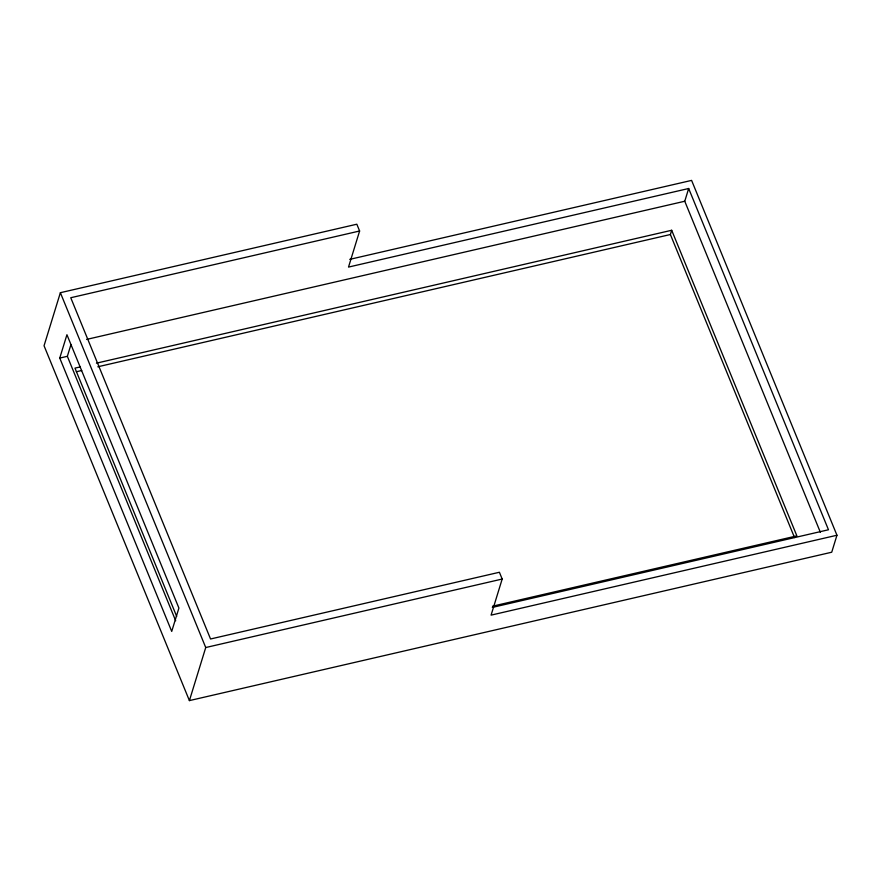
<?xml version="1.0" encoding="UTF-8"?>
<svg xmlns="http://www.w3.org/2000/svg" width="881" height="881" viewBox="0 0 881 881"><rect width="100%" height="100%" fill="white"/><g stroke="black" fill="none" stroke-linecap="round" stroke-linejoin="round"><path stroke-width="1.32" d="M492.325 607.416L828.47 529.767L688.678 188.501L348.513 267.086L359.613 230.998L356.827 224.215L60.371 292.701L44.05 345.759L189.404 700.604L831.73 552.222L836.95 535.241L691.596 180.396L349.746 259.366M59.754 358.071L66.934 334.725L178.909 608.066L171.718 631.413L59.754 358.071L67.352 356.309L70.943 344.636M189.404 700.604L205.736 647.535L60.371 292.701M359.613 230.998L70.755 297.734L210.548 638.989L499.406 572.265L502.181 579.048L491.08 615.136L836.95 535.241M794.53 537.575L670.386 234.522L671.685 230.271L96.436 363.17M820.376 532.311L684.757 201.242L688.678 188.501M86.591 339.427L684.757 201.242M80.336 366.892L74.973 368.126L176.696 616.436M76.35 371.749L81.713 370.516M97.813 366.793L670.386 234.522M205.736 647.535L502.181 579.048M492.49 606.205L796.876 535.879L671.685 230.271M67.352 356.309L175.682 620.764"/></g></svg>
